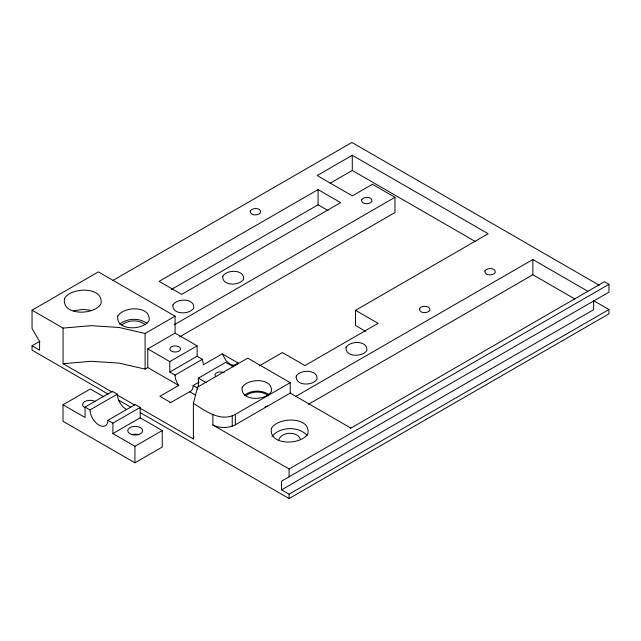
<?xml version="1.0" encoding="UTF-8"?>
<svg xmlns="http://www.w3.org/2000/svg" width="641" height="641" viewBox="0 0 641 641"><rect width="100%" height="100%" fill="white"/><g stroke="black" fill="none" stroke-linecap="round" stroke-linejoin="round"><path stroke-width="0.96" d="M140.203 407.38L135.267 404.527L107.952 420.296L107.696 422.411A12.772 7.371 60 0 1 98.978 425.103A12.772 7.371 60 0 1 90.253 412.339L89.996 409.928L85.053 407.075L85.053 417.499L63.01 404.775L63.01 421.281L134.939 462.81L162.245 447.041L162.245 430.536L140.203 417.804L112.896 433.572L112.896 423.148L140.203 407.38L140.203 417.804M139.882 408.061L193.39 438.957L193.39 403.333L197.596 387.1L247.755 358.135L290.237 382.669L290.237 393.093L350.891 428.108M193.39 438.957L193.886 437.042M278.827 439.854C281.439 431.417 298.041 430.92 300.501 439.622M197.124 356.268L197.124 345.844L169.809 361.612L169.809 372.036L197.124 356.268L202.388 359.313L203.437 364.697L222.251 353.84L238.204 363.046L236.609 364.721M271.928 436.433C280.069 426.545 298.522 425.928 307.167 435.399M119.53 324.21C127.086 318.104 139.233 317.575 147.053 323.433M121.854 324.963C128.32 319.747 138.809 319.41 145.315 324.723M244.357 395.225C251.336 390.016 262.145 389.664 269.236 394.816M245.872 395.593C252.33 390.93 262.345 390.77 268.603 395.898M108.209 394.119L32.05 350.146L32.05 345.803L39.574 350.146L39.574 341.461L32.05 328.424L32.05 310.18L98.369 271.888L175.081 316.181L175.081 333.12L147.767 348.888L147.767 367.565L178.719 385.433L159.905 396.298L170.69 402.516L190.489 391.347A12.772 7.371 60 0 0 193.133 385.505L199.111 382.06M113.08 280.341L351.917 142.454L599.247 285.253M365.562 331.317L355.531 325.524L355.531 310.316L488.17 233.733L352.278 155.274L317.167 175.546L352.35 195.866L372.413 184.279L394.984 197.308L394.984 212.516L179.528 336.91M32.05 345.803L39.854 341.3M318.072 189.584L159.096 281.367L181.675 294.403L340.643 202.62L318.072 189.584L318.072 204.791L171.195 289.588M330.011 183.334L352.278 170.482L475.189 241.441M32.05 310.18L63.066 328.088L91.182 325.668L119.17 327.503L145.106 333.48L175.081 316.181M174.336 324.699L394.984 197.308M63.01 404.775L90.325 389.007L103.89 396.835M63.066 328.088L63.066 363.711L91.182 361.284L119.17 363.127L145.106 369.104L147.767 367.565M85.053 407.075L112.367 391.306L117.303 394.159L117.559 396.571A12.772 7.371 60 0 0 126.285 409.335M89.996 409.928L117.303 394.159M169.809 372.036L175.081 375.081L202.388 359.313M198.406 386.651L198.406 378.118L225.712 362.349L233.476 366.836M232.218 366.508L238.204 363.046M259.26 365.899L282.385 352.55L304.956 365.578L378.102 323.352L355.531 310.316M112.896 433.572L134.939 446.296L162.245 430.536M193.39 403.333C205.344 410.913 220.664 422.459 235.367 414.342L290.237 382.669M212.876 414.583L212.876 425.007C219.831 428.484 228.46 428.268 235.367 424.775L290.237 393.093M295.437 396.603L532.855 259.533L587.869 291.294M308.433 404.303L532.855 274.741L574.977 299.051M350.451 428.364L604.439 281.728L608.95 284.332L608.95 292.152L281.559 481.167L281.559 489.86L289.083 494.203L608.95 309.531L608.95 313.834L289.083 498.546L140.227 412.604M212.876 425.007L289.083 469.004L608.95 284.332M281.559 489.86L593.622 309.691L593.622 301.006M264.885 407.083L267.281 406.009M169.809 402.788L170.69 402.516M73.563 310.893L83.09 309.323L91.623 310.484M593.374 300.541L608.95 309.531M318.072 204.791L328.104 210.585M175.081 333.12L197.124 345.844M147.767 348.888L169.809 361.612M198.406 378.118L206.033 382.525M193.133 385.505L197.652 388.109M189.496 391.659L195.513 395.128M63.066 363.711L112.263 392.116M116.582 394.608L134.706 405.072M118.593 400.112L130.708 407.107M107.952 420.296L112.896 423.148M178.719 385.433L177.725 383.975A12.772 7.371 60 0 1 175.081 375.081M222.251 353.84L225.712 360.09A12.772 7.371 60 0 0 234.742 365.298M532.855 259.533L532.855 274.741M352.278 155.274L352.278 170.482M289.083 469.004L289.083 476.824M289.083 494.203L289.083 498.546M235.367 414.342L235.367 424.775M232.226 415.745L232.226 426.177M197.596 387.1L197.596 389.079M145.106 333.48L145.106 369.104M134.939 446.296L134.939 462.81M84.788 407.66A7.452 4.303 0 0 1 84.788 401.578A7.452 4.303 0 0 1 95.325 401.578M131.477 434.782A7.452 4.303 0 0 1 138.929 434.782M215.729 376.547A5.32 3.069 0 0 1 217.099 372.581A5.32 3.069 0 0 1 224.094 372.846M64.517 298.522C61.384 315.997 94.596 315.436 100.982 303.802C104.106 286.327 70.903 286.888 64.517 298.522M117.832 316.061C115.612 331.157 143.239 330.612 149.089 320.588C151.308 305.501 123.681 306.045 117.832 316.061M172.902 304.972C171.908 314.883 189.504 314.947 193.734 307.992C194.728 298.081 177.132 298.025 172.902 304.972M222.764 276.191C221.762 286.102 239.357 286.158 243.596 279.204C244.59 269.3 226.994 269.236 222.764 276.191M250.23 210.961C249.734 215.921 258.531 215.945 260.647 212.475C261.143 207.516 252.346 207.484 250.23 210.961M242.162 387.388C240.087 401.474 265.871 400.97 271.327 391.619C273.403 377.533 247.618 378.038 242.162 387.388M271.431 428.404C268.299 445.888 301.51 445.327 307.896 433.693C311.021 416.209 277.817 416.77 271.431 428.404M296.182 376.147C295.189 386.058 312.784 386.122 317.023 379.168C318.016 369.256 300.421 369.2 296.182 376.147M361.588 199.8C361.091 204.751 369.889 204.783 372.012 201.306C372.509 196.354 363.711 196.322 361.588 199.8M346.044 347.366C345.05 357.277 362.646 357.333 366.876 350.387C367.87 340.475 350.274 340.411 346.044 347.366M419.526 308.706C419.03 313.657 427.827 313.689 429.943 310.212C430.44 305.26 421.642 305.228 419.526 308.706M484.876 270.975C484.38 275.926 493.177 275.959 495.293 272.481C495.789 267.529 486.992 267.497 484.876 270.975M131.477 434.414A7.452 4.303 0 0 0 142.655 430.688A7.452 4.303 0 0 0 131.477 426.962A7.452 4.303 0 0 0 131.477 434.414M172.533 351.613A5.32 3.069 0 0 0 180.514 348.952A5.32 3.069 0 0 0 172.533 346.292A5.32 3.069 0 0 0 172.533 351.613"/></g></svg>
